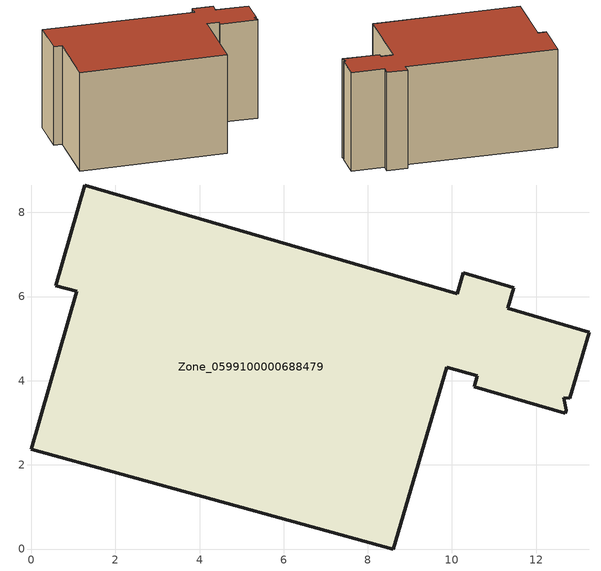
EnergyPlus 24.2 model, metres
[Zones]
Zone_0599100000688479
 floor ground (C_G): 9.87,4.32 8.61,0 0,2.37 1.08,6.12 0.58,6.25 1.27,8.65 10.12,6.07 10.26,6.56 11.46,6.21 11.32,5.72 13.26,5.15 12.8,3.58 12.65,3.59 12.71,3.29 12.69,3.23 10.52,3.86 10.6,4.11 z0
 wall outside (C_F): 8.61,0 9.87,4.32 10.6,4.11 10.52,3.86 12.69,3.23 12.71,3.29 12.65,3.59 12.8,3.58 13.26,5.15 11.32,5.72 11.46,6.21 10.26,6.56 10.12,6.07 1.27,8.65 0.58,6.25 1.08,6.12 0,2.37 8.61,0 z0:6.29
 roof outside (C_R): 12.8,3.58 13.26,5.15 11.32,5.72 11.46,6.21 10.26,6.56 10.12,6.07 1.27,8.65 0.58,6.25 1.08,6.12 0,2.37 8.61,0 9.87,4.32 10.6,4.11 10.52,3.86 12.69,3.23 12.71,3.29 12.65,3.59 z6.29
[BUILDING]
Pand.0599100000688479: North Axis=0; Terrain=City; Loads Convergence Tolerance Value=0.04; Temperature Convergence Tolerance Value=0.4; Solar Distribution=FullExterior; Maximum Number of Warmup Days=25; Minimum Number of Warmup Days=1
[Site:Location]
Rotterdam.The.Hague.AP_ZH_NLD Design_Conditions: Latitude=51.96; Longitude=4.45; Time Zone=1; Elevation=-4.5
[SITE:GROUNDTEMPERATURE:BUILDINGSURFACE]
18, 18, 18, 18, 18, 18, 18, 18, 18, 18, 18, 18
[MATERIAL] Thermal Absorptance=0.9; Solar Absorptance=0.7; Visible Absorptance=0.7
Name | Roughness | Thickness | Conductivity | Density | Specific Heat
G.TI.1946 | MediumSmooth | 0.15 | 1 | 540 | 1210
F.TI.1946 | Rough | 0.3 | 0.857143 | 1920 | 840
R.TI.1946 | MediumRough | 0.2 | 0.1 | 1500 | 1000
[CONSTRUCTION]
C_G: G.TI.1946
C_F: F.TI.1946
C_R: R.TI.1946
[ZONE]
Zone_0599100000688479: Type=1; Multiplier=1; Ceiling Height=Autocalculate; Volume=Autocalculate; Floor Area=autocalculate; Part of Total Floor Area=Yes
[ZONEINFILTRATION:DESIGNFLOWRATE]
Infil_Zone_0599100000688479: Zone or ZoneList or Space or SpaceList=Zone_0599100000688479; Schedule=AlwaysOn; Design Flow Rate Calculation Method=Flow/Area; Flow Rate per Floor Area=0.003; Constant Term Coefficient=1; Temperature Term Coefficient=0; Velocity Term Coefficient=0; Velocity Squared Term Coefficient=0
[HVACTEMPLATE:ZONE:IDEALLOADSAIRSYSTEM]
Zone_0599100000688479: Maximum Heating Supply Air Temperature=50; Minimum Cooling Supply Air Temperature=13; Maximum Heating Supply Air Humidity Ratio=0.0156; Minimum Cooling Supply Air Humidity Ratio=0.0077; Heating Limit=NoLimit; Cooling Limit=NoLimit; Dehumidification Control Type=ConstantSensibleHeatRatio; Cooling Sensible Heat Ratio=0.7; Dehumidification Setpoint=60; Humidification Control Type=None; Humidification Setpoint=30; Outdoor Air Method=None; Outdoor Air Flow Rate per Person=0.00944; Outdoor Air Flow Rate per Zone Floor Area=0; Outdoor Air Flow Rate per Zone=0; Demand Controlled Ventilation Type=None; Outdoor Air Economizer Type=NoEconomizer; Heat Recovery Type=None; Sensible Heat Recovery Effectiveness=0.7; Latent Heat Recovery Effectiveness=0.65
[ZONECONTROL:THERMOSTAT]
ThermostatControl_Zone_0599100000688479: Zone or ZoneList=Zone_0599100000688479; Control Type Schedule=DualSetpointControlType; Control 1=Thermostat_Zone_0599100000688479; Temperature Difference Between Cutout And Setpoint=0
[THERMOSTATSETPOINT:DUALSETPOINT]
Thermostat_Zone_0599100000688479: Heating Setpoint Temperature Schedule=HeatingSetpoint_Zone_0599100000688479; Cooling Setpoint Temperature Schedule=CoolingSetpoint_Zone_0599100000688479
[SCHEDULE:COMPACT]
HeatingSetpoint_Zone_0599100000688479: Through: 12/31, For: AllDays, Until: 24:00, 21
CoolingSetpoint_Zone_0599100000688479: Through: 12/31, For: AllDays, Until: 24:00, 24
DualSetpointControlType: Through: 12/31, For: AllDays, Until: 24:00, 4
AlwaysOn: Through: 12/31, For: AllDays, Until: 24:00, 1
